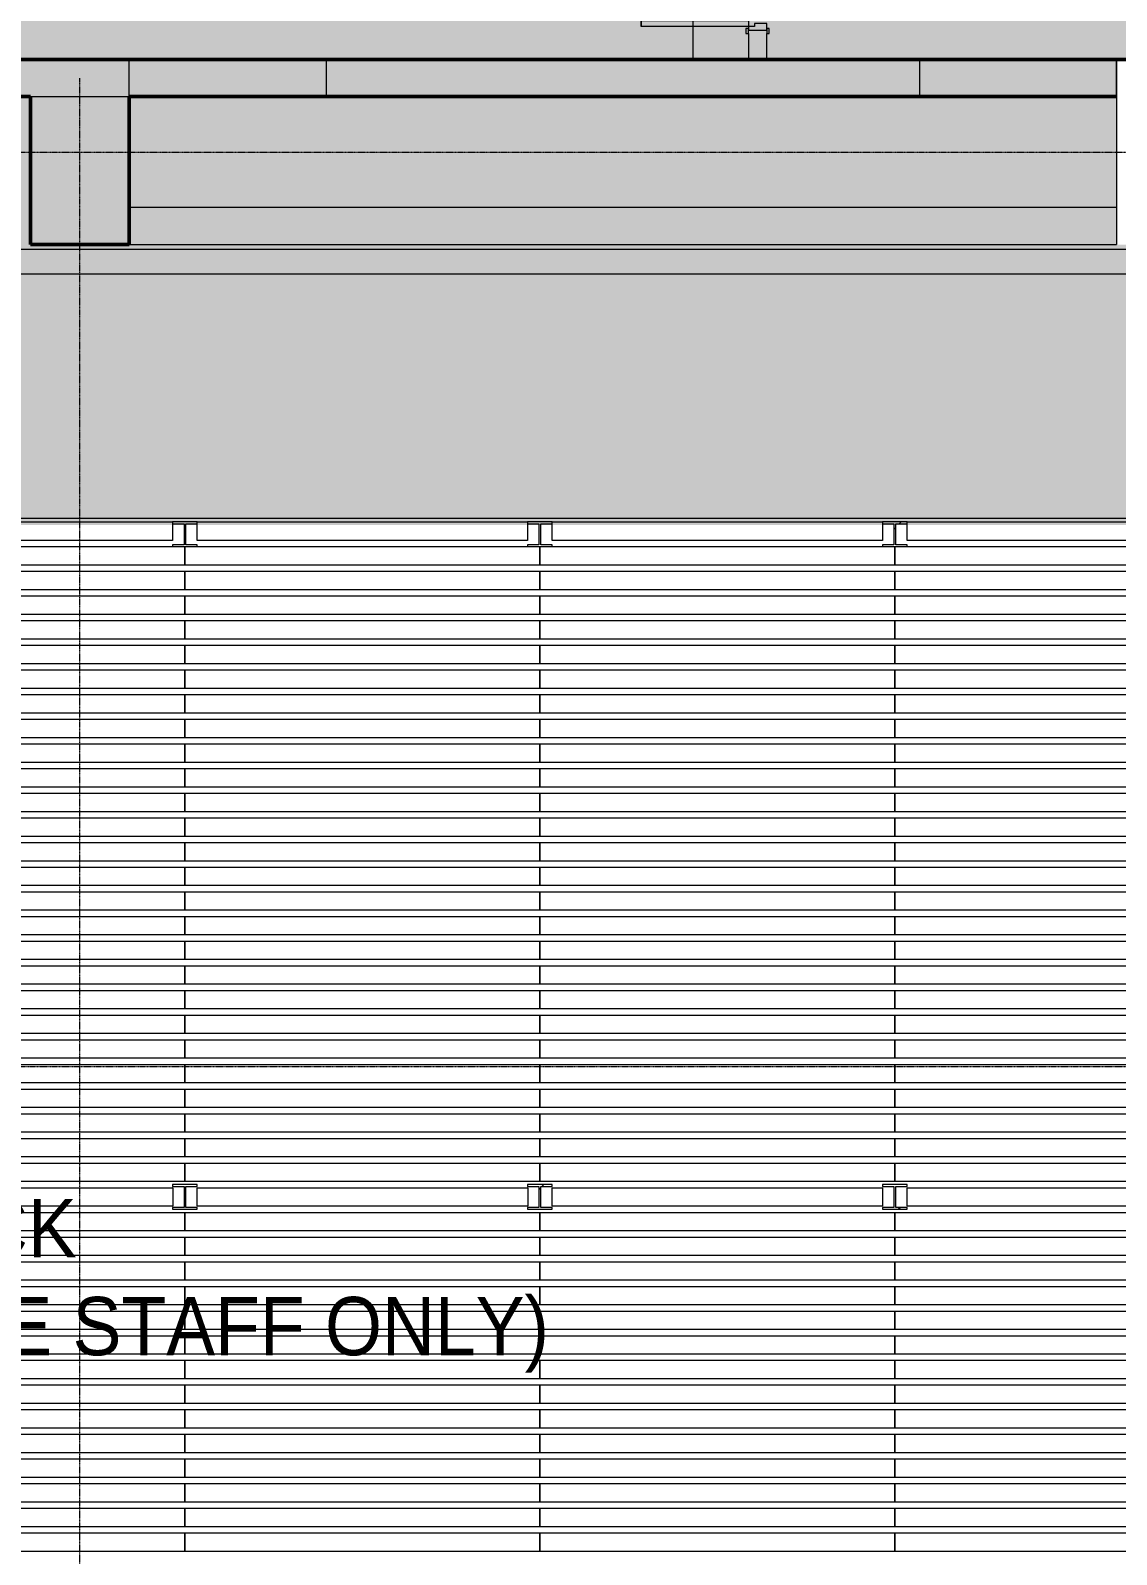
# Model space of a CAD drawing. Header units: millimetres. Extents: x 15878 to 679837, y -72324 to 391440.
# Drawn here: x 293370 to 302182, y 19482 to 31844 of the extents above; entities that cross this region are included whole.
import ezdxf

# ---------------------------------------------------------------- set-up
doc = ezdxf.new("R2010")
doc.units = ezdxf.units.MM
doc.linetypes.add('Demolished', pattern=[4.8, 3.2, -1.6])
doc.linetypes.add('Grid Line__1_200_', pattern=[10.5, 6, -1.5, 1.5, -1.5])
for name, color, linetype, lineweight in [('A-DETL', 90, 'Continuous', 5), ('A-DETL-GENF', 92, 'Continuous', 5), ('A-DOOR', 31, 'Continuous', 5), ('A-DOOR-FRAM', 31, 'Continuous', 5), ('A-FLOR', 192, 'Continuous', 5), ('A-WALL', 113, 'Continuous', 5), ('A-WALL-PATT', 111, 'Continuous', 18), ('G-ANNO-TEXT', 231, 'Continuous', 5), ('Q-SPCQ', 91, 'Continuous', 5), ('S-COLS', 52, 'Continuous', 5), ('S-GRID', 1, 'Continuous', 5)]:
    doc.layers.add(name, color=color, linetype=linetype, lineweight=lineweight)
doc.styles.add('Swis721 BT', font='swiss.ttf', dxfattribs={"width": 0.9, "height": 473.035439})
pattern_1 = [(45, (235455.2, 0), (-1237.437, 1237.437), []), (45, (235455.2, 1875), (-1237.437, 1237.437), [])]

# ---------------------------------------------------------------- blocks, each defined once
blk = doc.blocks.new('DLN_Grid Gallery Deck - DLN_Grid Gallery Deck-V874-2_F')
at = {"layer": 'Q-SPCQ'}
for p, q in [((0, -75), (0, 75)), ((100, 75), (2780, 75)), ((2880, 75), (2880, -75)), ((2880, -75), (0, -75))]:
    blk.add_line(p, q, dxfattribs=at)
blk = doc.blocks.new('DLN_Grid Gallery Deck - DLN_Grid Gallery Deck-V869-2_F')
at = {"layer": 'Q-SPCQ'}
for p, q in [((0, -75), (0, 75)), ((0, 75), (2880, 75)), ((2880, 75), (2880, -75)), ((2880, -75), (0, -75))]:
    blk.add_line(p, q, dxfattribs=at)
blk = doc.blocks.new('DLN_Grid Gallery Deck - DLN_Grid Gallery Deck-3642485-2_F')
at = {"layer": 'Q-SPCQ'}
for p, q in [((0, -75), (0, 75)), ((0, 75), (2681, 75)), ((2681, 75), (2681, -75)), ((2681, -75), (0, -75))]:
    blk.add_line(p, q, dxfattribs=at)
blk = doc.blocks.new('DLN_Grid Gallery Deck - DLN_Grid Gallery Deck-V870-2_F')
at = {"layer": 'Q-SPCQ'}
for p, q in [((0, -75), (0, 75)), ((100, 75), (2780, 75)), ((2880, 75), (2880, -75)), ((2880, -75), (0, -75))]:
    blk.add_line(p, q, dxfattribs=at)
blk = doc.blocks.new('DLN_Grid Gallery Deck - DLN_Grid Gallery Deck-3373941-2_F')
at = {"layer": 'Q-SPCQ'}
for p, q in [((0, -75), (0, 75)), ((0, 75), (2681, 75)), ((2681, 75), (2681, -75)), ((2681, -75), (0, -75))]:
    blk.add_line(p, q, dxfattribs=at)
blk = doc.blocks.new('DLN_Grid Gallery Deck - DLN_Grid Gallery Deck-3373831-2_F')
at = {"layer": 'Q-SPCQ'}
for p, q in [((0, -75), (0, 75)), ((0, 75), (2681, 75)), ((2681, 75), (2681, -75)), ((2681, -75), (0, -75))]:
    blk.add_line(p, q, dxfattribs=at)
blk = doc.blocks.new('DLN_Grid Gallery Deck - DLN_Grid Gallery Deck-3373783-2_F')
at = {"layer": 'Q-SPCQ'}
for p, q in [((0, -75), (0, 75)), ((0, 75), (2680, 75)), ((2680, 75), (2680, -75)), ((2680, -75), (0, -75))]:
    blk.add_line(p, q, dxfattribs=at)
blk = doc.blocks.new('DLN_Grid Gallery Deck - DLN_Grid Gallery Deck-V880-2_F')
at = {"layer": 'Q-SPCQ'}
for p, q in [((0, 75), (2680, 75)), ((0, 50), (0, 60)), ((0, -75), (0, 50)), ((2680, 60), (2680, 50)), ((2680, 50), (2680, -75)), ((2680, -75), (0, -75))]:
    blk.add_line(p, q, dxfattribs=at)
blk = doc.blocks.new('DLN_Grid Gallery Deck - DLN_Grid Gallery Deck-V878-2_F')
at = {"layer": 'Q-SPCQ'}
for p, q in [((0, 75), (2680, 75)), ((0, 50), (0, 60)), ((0, -75), (0, 50)), ((2680, 60), (2680, 50)), ((2680, 50), (2680, -75)), ((2680, -75), (0, -75))]:
    blk.add_line(p, q, dxfattribs=at)
blk = doc.blocks.new('DLN-Double Door__X04_ - _M34_ 1800 x 2000 _WH_-17144396-2_F')
at = {"layer": 'A-DOOR', "color": 254}
for p, q in [((-820, -75), (-870, -75)), ((-870, -75), (-870, -945)), ((-820, -945), (-820, -75)), ((820, -75), (870, -75)), ((820, -945), (820, -75)), ((870, -75), (870, -945)), ((-870, -945), (-820, -945)), ((870, -945), (820, -945))]:
    blk.add_line(p, q, dxfattribs=at)
for centre, start, end in [((-870, -75), 270, 0.5), ((870, -75), 179.5, 270)]:
    blk.add_arc(centre, 870, start, end, dxfattribs=at)
at = {"layer": 'A-DOOR-FRAM', "color": 254}
for p, q in [((-885, 95), (-925, 95)), ((-925, 95), (-925, 75)), ((-925, 75), (-885, 75)), ((-845, 75), (-900, 75)), ((-900, 75), (-900, -75)), ((-885, 75), (-885, 95)), ((-845, -25), (-845, 75)), ((845, 75), (845, -25)), ((900, 75), (845, 75)), ((925, 95), (885, 95)), ((885, 95), (885, 75)), ((885, 75), (925, 75)), ((900, -75), (900, 75)), ((925, 75), (925, 95)), ((-885, -75), (-925, -75)), ((-925, -75), (-925, -95)), ((-925, -95), (-885, -95)), ((-900, -75), (-870, -75)), ((-885, -95), (-885, -75)), ((-870, -75), (-870, -25)), ((-870, -25), (-845, -25)), ((845, -25), (870, -25)), ((870, -25), (870, -75)), ((870, -75), (900, -75)), ((925, -75), (885, -75)), ((885, -75), (885, -95)), ((885, -95), (925, -95)), ((925, -95), (925, -75))]:
    blk.add_line(p, q, dxfattribs=at)
blk = doc.blocks.new('DLN_Grid Gallery Deck - DLN_Grid Gallery Deck-V893-2_F')
at = {"layer": 'Q-SPCQ', "color": 253}
for p, q in [((0, -75), (0, 75)), ((0, 75), (2880, 75)), ((2880, 75), (2880, -75)), ((2880, -75), (0, -75))]:
    blk.add_line(p, q, dxfattribs=at)

msp = doc.modelspace()

# ---------------------------------------------------------------- hatches: boundary and pattern name
at = {"layer": 'A-DETL-GENF', "transparency": 33554585}
msp.add_hatch(color=151, dxfattribs=at).paths.add_polyline_path([(312144.5, 7857.5), (313794.5, 7857.5), (313794.5, 21079.2), (318794.5, 21079.2), (318794.5, 31757.5), (318294.5, 31757.5), (318294.5, 34107.5), (299194.5, 34107.5), (299194.5, 38077.5), (296794.5, 38077.5), (296794.5, 33957.5), (284244.5, 33957.5), (284244.5, 31607.5), (312144.5, 31607.5), (312144.5, 28132.5), (310944.5, 28132.5), (310944.5, 25782.5), (312144.5, 25782.5), (312144.5, 9065.7)], flags=0)
h = msp.add_hatch(color=253, dxfattribs=at)
h.paths.add_polyline_path([(284557, 8157.5), (284557, 9357.5), (285357, 9357.5), (285357, 8157.5), (293369.5, 8157.5), (293369.5, 9357.5), (294169.5, 9357.5), (294169.5, 8157.5), (302182, 8157.5), (302182, 9357.5), (302982, 9357.5), (302982, 8157.5), (310644.5, 8157.5), (310644.5, 9357.5), (311844.5, 9357.5), (311844.5, 15624.2), (310644.5, 15624.2), (310644.5, 16424.2), (311844.5, 16424.2), (311844.5, 23040.8), (310644.5, 23040.8), (310644.5, 23840.8), (311844.5, 23840.8), (311844.5, 25482.5), (310644.5, 25482.5), (310644.5, 28432.5), (311844.5, 28432.5), (311844.5, 30107.5), (310644.5, 30107.5), (310644.5, 31307.5), (302982, 31307.5), (302982, 30107.5), (302182, 30107.5), (302182, 31307.5), (294169.5, 31307.5), (294169.5, 30107.5), (293369.5, 30107.5), (293369.5, 31307.5), (285357, 31307.5), (285357, 30107.5), (284557, 30107.5), (284557, 31307.5), (280194.5, 31307.5), (280194.5, 30107.5), (277194.5, 30107.5), (277194.5, 31307.5), (276894.5, 31307.5), (276894.5, 30107.5), (275694.5, 30107.5), (275694.5, 23840.8), (276894.5, 23840.8), (276894.5, 23040.8), (275694.5, 23040.8), (275694.5, 16424.2), (276894.5, 16424.2), (276894.5, 15624.2), (275694.5, 15624.2), (275694.5, 11307.5), (276894.5, 11307.5), (276894.5, 8157.5), (283505.3, 8157.5)], flags=0)
h.paths.add_polyline_path([(288918.6, 11577.5), (277134.7, 11577.5), (277134.7, 27832.5), (308269.5, 27832.5), (308269.5, 11577.5), (291625.2, 11577.5)], flags=0)
at = {"layer": 'A-WALL-PATT', "lineweight": 5, "transparency": 33554432}
h = msp.add_hatch(color=253, dxfattribs=at)
h.paths.add_polyline_path([(299344.5, 31607.5), (299344.5, 31845), (299194.5, 31845), (299194.5, 31607.5), (299244.5, 31607.5)], flags=0)
h.paths.add_polyline_path([(299194.5, 33645), (299344.5, 33645), (299344.5, 34182.5), (299194.5, 34182.5), (299194.5, 33670)], flags=0)
at = {"layer": 'A-WALL-PATT', "lineweight": 5}
msp.add_hatch(color=253, dxfattribs=at).paths.add_polyline_path([(291769.5, 31307.5), (295769.5, 31307.5), (295769.5, 31607.5), (291769.5, 31607.5)], flags=0)
at = {"layer": 'A-WALL-PATT', "lineweight": 5, "transparency": 33554432}
msp.add_hatch(color=253, dxfattribs=at).paths.add_polyline_path([(300582, 31307.5), (300582, 31607.5), (295769.5, 31607.5), (295769.5, 31307.5), (299745.1, 31307.5)], flags=0)
at = {"layer": 'A-WALL-PATT', "lineweight": 5}
h = msp.add_hatch(color=253, dxfattribs=at)
h.paths.add_polyline_path([(300582, 31307.5), (302182, 31307.5), (302182, 31607.5), (300582, 31607.5)], flags=0)
h.paths.add_polyline_path([(304582, 31307.5), (304582, 31607.5), (302982, 31607.5), (302982, 31307.5)], flags=0)
at = {"layer": 'S-COLS'}
msp.add_hatch(color=53, dxfattribs=at).paths.add_polyline_path([(293369.5, 30107.5), (294169.5, 30107.5), (294169.5, 31607.5), (293369.5, 31607.5), (293369.5, 30236.6)], flags=0)
h = msp.add_hatch(dxfattribs=at)
h.set_pattern_fill('FP_3635', color=253, style=0, pattern_type=2)
h.set_pattern_definition(pattern_1)
h.paths.add_polyline_path([(300375.4, 27832.5), (300390.4, 27832.5), (300390.4, 27842.5), (300482.9, 27842.5), (300482.9, 27857.5), (300282.9, 27857.5), (300282.9, 27842.5), (300375.4, 27842.5)], flags=0)
h = msp.add_hatch(dxfattribs=at)
h.set_pattern_fill('FP_3635', color=253, style=0, pattern_type=2)
h.set_pattern_definition(pattern_1)
h.paths.add_polyline_path([(300282.9, 27657.5), (300482.9, 27657.5), (300482.9, 27672.5), (300390.4, 27672.5), (300390.4, 27832.5), (300375.4, 27832.5), (300375.4, 27672.5), (300282.9, 27672.5)], flags=0)
h = msp.add_hatch(dxfattribs=at)
h.set_pattern_fill('FP_3635', color=253, style=0, pattern_type=2)
h.set_pattern_definition(pattern_1)
h.paths.add_polyline_path([(297402.9, 22282.5), (297602.9, 22282.5), (297602.9, 22297.5), (297510.4, 22297.5), (297510.4, 22467.5), (297602.9, 22467.5), (297602.9, 22482.5), (297402.9, 22482.5), (297402.9, 22467.5), (297495.4, 22467.5), (297495.4, 22297.5), (297402.9, 22297.5)], flags=0)
h = msp.add_hatch(dxfattribs=at)
h.set_pattern_fill('FP_3635', color=253, style=0, pattern_type=2)
h.set_pattern_definition(pattern_1)
h.paths.add_polyline_path([(300482.9, 22282.5), (300482.9, 22297.5), (300390.4, 22297.5), (300390.4, 22467.5), (300482.9, 22467.5), (300482.9, 22482.5), (300282.9, 22482.5), (300282.9, 22467.5), (300375.4, 22467.5), (300375.4, 22297.5), (300282.9, 22297.5), (300282.9, 22282.5)], flags=0)

# ---------------------------------------------------------------- linework, layer by layer
at = {"layer": 'A-DETL', "linetype": 'Demolished', "lineweight": 50}
for p, q in [((284244.5, 31607.5), (312144.5, 31607.5)), ((293369.5, 31307.5), (285357, 31307.5)), ((293369.5, 30107.5), (293369.5, 31307.5)), ((294169.5, 31307.5), (294169.5, 30107.5)), ((302182, 31307.5), (294169.5, 31307.5)), ((294169.5, 30107.5), (293369.5, 30107.5))]:
    msp.add_line(p, q, dxfattribs=at)
at = {"layer": 'A-FLOR'}
for p, q in [((298744.5, 35257.5), (298744.5, 31607.5)), ((299344.5, 31607.5), (299344.5, 31820)), ((302182, 31607.5), (294169.5, 31607.5)), ((302182, 31607.5), (302282, 31607.5)), ((295769.5, 31307.5), (300582, 31307.5)), ((302182, 30407.5), (294169.5, 30407.5)), ((303022, 30067.5), (283919.5, 30067.5)), ((294169.5, 30107.5), (302182, 30107.5)), ((303222, 29867.5), (283919.5, 29867.5)), ((277136.1, 27887.5), (308269.5, 27887.5))]:
    msp.add_line(p, q, dxfattribs=at)
at = {"layer": 'A-FLOR', "color": 254}
for p, q in [((299194.5, 31607.5), (284094.5, 31607.5)), ((312144.5, 31607.5), (302182, 31607.5))]:
    msp.add_line(p, q, dxfattribs=at)
at = {"layer": 'A-WALL', "color": 254}
for p, q in [((299194.5, 31820), (299194.5, 31607.5)), ((299344.5, 31607.5), (299344.5, 31607.5))]:
    msp.add_line(p, q, dxfattribs=at)
at = {"layer": 'A-WALL', "color": 9, "lineweight": 20}
for p, q in [((295769.5, 31607.5), (291769.5, 31607.5)), ((302182, 31607.5), (300582, 31607.5)), ((291769.5, 31307.5), (295769.5, 31307.5)), ((300582, 31307.5), (302182, 31307.5))]:
    msp.add_line(p, q, dxfattribs=at)
at = {"layer": 'A-WALL', "color": 253}
for p, q in [((295769.5, 31607.5), (295769.5, 31307.5)), ((300582, 31607.5), (299194.5, 31607.5)), ((300582, 31607.5), (300582, 31307.5)), ((302182, 31307.5), (302182, 31607.5)), ((295769.5, 31307.5), (300582, 31307.5)), ((303222, 30067.5), (283934.5, 30067.5))]:
    msp.add_line(p, q, dxfattribs=at)
at = {"layer": 'S-COLS', "color": 9, "lineweight": 20}
for p, q in [((294169.5, 31607.5), (293369.5, 31607.5)), ((294169.5, 31307.5), (294169.5, 31607.5)), ((302982, 31607.5), (302182, 31607.5)), ((294169.5, 30107.5), (294169.5, 31307.5)), ((302182, 31307.5), (302182, 30107.5)), ((293369.5, 30107.5), (294169.5, 30107.5)), ((294722.9, 27857.5), (294522.9, 27857.5)), ((294522.9, 27857.5), (294522.9, 27842.5)), ((294522.9, 27842.5), (294615.4, 27842.5)), ((294615.4, 27842.5), (294615.4, 27832.5)), ((294615.4, 27832.5), (294615.4, 27672.5)), ((294630.4, 27832.5), (294630.4, 27842.5)), ((294630.4, 27842.5), (294722.9, 27842.5)), ((294630.4, 27672.5), (294630.4, 27832.5)), ((294722.9, 27842.5), (294722.9, 27857.5)), ((297602.9, 27857.5), (297402.9, 27857.5)), ((297402.9, 27857.5), (297402.9, 27842.5)), ((297402.9, 27842.5), (297495.4, 27842.5)), ((297495.4, 27842.5), (297495.4, 27832.5)), ((297495.4, 27832.5), (297495.4, 27672.5)), ((297510.4, 27832.5), (297510.4, 27842.5)), ((297510.4, 27842.5), (297602.9, 27842.5)), ((297510.4, 27672.5), (297510.4, 27832.5)), ((297602.9, 27842.5), (297602.9, 27857.5)), ((300482.9, 27857.5), (300282.9, 27857.5)), ((300282.9, 27857.5), (300282.9, 27842.5)), ((300282.9, 27842.5), (300375.4, 27842.5)), ((300375.4, 27842.5), (300375.4, 27832.5)), ((300375.4, 27832.5), (300375.4, 27672.5)), ((300390.4, 27832.5), (300390.4, 27842.5)), ((300390.4, 27842.5), (300482.9, 27842.5)), ((300390.4, 27672.5), (300390.4, 27832.5)), ((300482.9, 27842.5), (300482.9, 27857.5)), ((294522.9, 27672.5), (294522.9, 27657.5)), ((294615.4, 27672.5), (294522.9, 27672.5)), ((294522.9, 27657.5), (294722.9, 27657.5)), ((294722.9, 27672.5), (294630.4, 27672.5)), ((294722.9, 27657.5), (294722.9, 27672.5)), ((297402.9, 27672.5), (297402.9, 27657.5)), ((297495.4, 27672.5), (297402.9, 27672.5)), ((297402.9, 27657.5), (297602.9, 27657.5)), ((297602.9, 27672.5), (297510.4, 27672.5)), ((297602.9, 27657.5), (297602.9, 27672.5)), ((300282.9, 27672.5), (300282.9, 27657.5)), ((300375.4, 27672.5), (300282.9, 27672.5)), ((300282.9, 27657.5), (300482.9, 27657.5)), ((300482.9, 27672.5), (300390.4, 27672.5)), ((300482.9, 27657.5), (300482.9, 27672.5)), ((294722.9, 22482.5), (294522.9, 22482.5)), ((294522.9, 22482.5), (294522.9, 22467.5)), ((294522.9, 22467.5), (294615.4, 22467.5)), ((294615.4, 22467.5), (294615.4, 22297.5)), ((294630.4, 22297.5), (294630.4, 22467.5)), ((294630.4, 22467.5), (294722.9, 22467.5)), ((294722.9, 22467.5), (294722.9, 22482.5)), ((297602.9, 22482.5), (297402.9, 22482.5)), ((297402.9, 22482.5), (297402.9, 22467.5)), ((297402.9, 22467.5), (297495.4, 22467.5)), ((297495.4, 22467.5), (297495.4, 22297.5)), ((297510.4, 22297.5), (297510.4, 22467.5)), ((297510.4, 22467.5), (297602.9, 22467.5)), ((297602.9, 22467.5), (297602.9, 22482.5)), ((300482.9, 22482.5), (300282.9, 22482.5)), ((300282.9, 22482.5), (300282.9, 22467.5)), ((300282.9, 22467.5), (300375.4, 22467.5)), ((300375.4, 22467.5), (300375.4, 22297.5)), ((300390.4, 22297.5), (300390.4, 22467.5)), ((300390.4, 22467.5), (300482.9, 22467.5)), ((300482.9, 22467.5), (300482.9, 22482.5)), ((294522.9, 22297.5), (294522.9, 22282.5)), ((294615.4, 22297.5), (294522.9, 22297.5)), ((294522.9, 22282.5), (294722.9, 22282.5)), ((294722.9, 22297.5), (294630.4, 22297.5)), ((294722.9, 22282.5), (294722.9, 22297.5)), ((297402.9, 22297.5), (297402.9, 22282.5)), ((297495.4, 22297.5), (297402.9, 22297.5)), ((297402.9, 22282.5), (297602.9, 22282.5)), ((297602.9, 22297.5), (297510.4, 22297.5)), ((297602.9, 22282.5), (297602.9, 22297.5)), ((300282.9, 22297.5), (300282.9, 22282.5)), ((300375.4, 22297.5), (300282.9, 22297.5)), ((300282.9, 22282.5), (300482.9, 22282.5)), ((300482.9, 22297.5), (300390.4, 22297.5)), ((300482.9, 22282.5), (300482.9, 22297.5))]:
    msp.add_line(p, q, dxfattribs=at)
at = {"layer": 'S-COLS', "color": 253}
msp.add_line((302182, 31607.5), (302182, 31307.5), dxfattribs=at)
at = {"layer": 'S-GRID', "color": 254, "linetype": 'Grid Line__1_200_'}
for p, q in [((293769.5, 18957.5), (293769.5, 31457.5)), ((258983.7, 30857.5), (317699.8, 30857.5)), ((258983.7, 23440.8), (317699.8, 23440.8))]:
    msp.add_line(p, q, dxfattribs=at)

# ---------------------------------------------------------------- block references
at = {"layer": 'A-DOOR', "color": 254, "rotation": 270}
msp.add_blockref('DLN-Double Door__X04_ - _M34_ 1800 x 2000 _WH_-17144396-2_F', (299269.5, 32745), dxfattribs=at)
at = {"layer": 'Q-SPCQ'}
for name, p in [('DLN_Grid Gallery Deck - DLN_Grid Gallery Deck-V880-2_F', (291842.9, 27782.5)), ('DLN_Grid Gallery Deck - DLN_Grid Gallery Deck-V878-2_F', (294722.9, 27782.5)), ('DLN_Grid Gallery Deck - DLN_Grid Gallery Deck-V878-2_F', (297602.9, 27782.5)), ('DLN_Grid Gallery Deck - DLN_Grid Gallery Deck-V878-2_F', (300482.9, 27782.5)), ('DLN_Grid Gallery Deck - DLN_Grid Gallery Deck-V874-2_F', (291742.9, 27582.5)), ('DLN_Grid Gallery Deck - DLN_Grid Gallery Deck-V870-2_F', (294622.9, 27582.5)), ('DLN_Grid Gallery Deck - DLN_Grid Gallery Deck-V870-2_F', (297502.9, 27582.5)), ('DLN_Grid Gallery Deck - DLN_Grid Gallery Deck-V870-2_F', (300382.9, 27582.5)), ('DLN_Grid Gallery Deck - DLN_Grid Gallery Deck-V869-2_F', (291742.9, 27382.5)), ('DLN_Grid Gallery Deck - DLN_Grid Gallery Deck-V869-2_F', (294622.9, 27382.5)), ('DLN_Grid Gallery Deck - DLN_Grid Gallery Deck-V869-2_F', (297502.9, 27382.5)), ('DLN_Grid Gallery Deck - DLN_Grid Gallery Deck-V869-2_F', (300382.9, 27382.5)), ('DLN_Grid Gallery Deck - DLN_Grid Gallery Deck-V869-2_F', (291742.9, 27182.5)), ('DLN_Grid Gallery Deck - DLN_Grid Gallery Deck-V869-2_F', (294622.9, 27182.5)), ('DLN_Grid Gallery Deck - DLN_Grid Gallery Deck-V869-2_F', (297502.9, 27182.5)), ('DLN_Grid Gallery Deck - DLN_Grid Gallery Deck-V869-2_F', (300382.9, 27182.5)), ('DLN_Grid Gallery Deck - DLN_Grid Gallery Deck-V869-2_F', (291742.9, 26982.5)), ('DLN_Grid Gallery Deck - DLN_Grid Gallery Deck-V869-2_F', (294622.9, 26982.5)), ('DLN_Grid Gallery Deck - DLN_Grid Gallery Deck-V869-2_F', (297502.9, 26982.5)), ('DLN_Grid Gallery Deck - DLN_Grid Gallery Deck-V869-2_F', (300382.9, 26982.5)), ('DLN_Grid Gallery Deck - DLN_Grid Gallery Deck-V869-2_F', (291742.9, 26782.5)), ('DLN_Grid Gallery Deck - DLN_Grid Gallery Deck-V869-2_F', (294622.9, 26782.5)), ('DLN_Grid Gallery Deck - DLN_Grid Gallery Deck-V869-2_F', (297502.9, 26782.5)), ('DLN_Grid Gallery Deck - DLN_Grid Gallery Deck-V869-2_F', (300382.9, 26782.5)), ('DLN_Grid Gallery Deck - DLN_Grid Gallery Deck-V869-2_F', (291742.9, 26582.5)), ('DLN_Grid Gallery Deck - DLN_Grid Gallery Deck-V869-2_F', (294622.9, 26582.5)), ('DLN_Grid Gallery Deck - DLN_Grid Gallery Deck-V869-2_F', (297502.9, 26582.5)), ('DLN_Grid Gallery Deck - DLN_Grid Gallery Deck-V869-2_F', (300382.9, 26582.5)), ('DLN_Grid Gallery Deck - DLN_Grid Gallery Deck-V869-2_F', (291742.9, 26382.5)), ('DLN_Grid Gallery Deck - DLN_Grid Gallery Deck-V869-2_F', (294622.9, 26382.5)), ('DLN_Grid Gallery Deck - DLN_Grid Gallery Deck-V869-2_F', (297502.9, 26382.5)), ('DLN_Grid Gallery Deck - DLN_Grid Gallery Deck-V869-2_F', (300382.9, 26382.5)), ('DLN_Grid Gallery Deck - DLN_Grid Gallery Deck-V869-2_F', (291742.9, 26182.5)), ('DLN_Grid Gallery Deck - DLN_Grid Gallery Deck-V869-2_F', (294622.9, 26182.5)), ('DLN_Grid Gallery Deck - DLN_Grid Gallery Deck-V869-2_F', (297502.9, 26182.5)), ('DLN_Grid Gallery Deck - DLN_Grid Gallery Deck-V869-2_F', (300382.9, 26182.5)), ('DLN_Grid Gallery Deck - DLN_Grid Gallery Deck-V869-2_F', (291742.9, 25982.5)), ('DLN_Grid Gallery Deck - DLN_Grid Gallery Deck-V869-2_F', (294622.9, 25982.5)), ('DLN_Grid Gallery Deck - DLN_Grid Gallery Deck-V869-2_F', (297502.9, 25982.5)), ('DLN_Grid Gallery Deck - DLN_Grid Gallery Deck-V869-2_F', (300382.9, 25982.5)), ('DLN_Grid Gallery Deck - DLN_Grid Gallery Deck-V869-2_F', (291742.9, 25782.5)), ('DLN_Grid Gallery Deck - DLN_Grid Gallery Deck-V869-2_F', (294622.9, 25782.5)), ('DLN_Grid Gallery Deck - DLN_Grid Gallery Deck-V869-2_F', (297502.9, 25782.5)), ('DLN_Grid Gallery Deck - DLN_Grid Gallery Deck-V869-2_F', (300382.9, 25782.5)), ('DLN_Grid Gallery Deck - DLN_Grid Gallery Deck-V869-2_F', (291742.9, 25582.5)), ('DLN_Grid Gallery Deck - DLN_Grid Gallery Deck-V869-2_F', (294622.9, 25582.5)), ('DLN_Grid Gallery Deck - DLN_Grid Gallery Deck-V869-2_F', (297502.9, 25582.5)), ('DLN_Grid Gallery Deck - DLN_Grid Gallery Deck-V869-2_F', (300382.9, 25582.5)), ('DLN_Grid Gallery Deck - DLN_Grid Gallery Deck-V869-2_F', (291742.9, 25382.5)), ('DLN_Grid Gallery Deck - DLN_Grid Gallery Deck-V869-2_F', (294622.9, 25382.5)), ('DLN_Grid Gallery Deck - DLN_Grid Gallery Deck-V869-2_F', (297502.9, 25382.5)), ('DLN_Grid Gallery Deck - DLN_Grid Gallery Deck-V869-2_F', (300382.9, 25382.5)), ('DLN_Grid Gallery Deck - DLN_Grid Gallery Deck-V869-2_F', (291742.9, 25182.5)), ('DLN_Grid Gallery Deck - DLN_Grid Gallery Deck-V869-2_F', (294622.9, 25182.5)), ('DLN_Grid Gallery Deck - DLN_Grid Gallery Deck-V869-2_F', (297502.9, 25182.5)), ('DLN_Grid Gallery Deck - DLN_Grid Gallery Deck-V869-2_F', (300382.9, 25182.5)), ('DLN_Grid Gallery Deck - DLN_Grid Gallery Deck-V869-2_F', (291742.9, 24982.5)), ('DLN_Grid Gallery Deck - DLN_Grid Gallery Deck-V869-2_F', (294622.9, 24982.5)), ('DLN_Grid Gallery Deck - DLN_Grid Gallery Deck-V869-2_F', (297502.9, 24982.5)), ('DLN_Grid Gallery Deck - DLN_Grid Gallery Deck-V869-2_F', (300382.9, 24982.5)), ('DLN_Grid Gallery Deck - DLN_Grid Gallery Deck-V869-2_F', (291742.9, 24782.5)), ('DLN_Grid Gallery Deck - DLN_Grid Gallery Deck-V869-2_F', (294622.9, 24782.5)), ('DLN_Grid Gallery Deck - DLN_Grid Gallery Deck-V869-2_F', (297502.9, 24782.5)), ('DLN_Grid Gallery Deck - DLN_Grid Gallery Deck-V869-2_F', (300382.9, 24782.5)), ('DLN_Grid Gallery Deck - DLN_Grid Gallery Deck-V869-2_F', (291742.9, 24582.5)), ('DLN_Grid Gallery Deck - DLN_Grid Gallery Deck-V869-2_F', (294622.9, 24582.5)), ('DLN_Grid Gallery Deck - DLN_Grid Gallery Deck-V869-2_F', (297502.9, 24582.5)), ('DLN_Grid Gallery Deck - DLN_Grid Gallery Deck-V869-2_F', (300382.9, 24582.5)), ('DLN_Grid Gallery Deck - DLN_Grid Gallery Deck-V869-2_F', (291742.9, 24382.5)), ('DLN_Grid Gallery Deck - DLN_Grid Gallery Deck-V869-2_F', (294622.9, 24382.5)), ('DLN_Grid Gallery Deck - DLN_Grid Gallery Deck-V869-2_F', (297502.9, 24382.5)), ('DLN_Grid Gallery Deck - DLN_Grid Gallery Deck-V869-2_F', (300382.9, 24382.5)), ('DLN_Grid Gallery Deck - DLN_Grid Gallery Deck-V869-2_F', (291742.9, 24182.5)), ('DLN_Grid Gallery Deck - DLN_Grid Gallery Deck-V869-2_F', (294622.9, 24182.5)), ('DLN_Grid Gallery Deck - DLN_Grid Gallery Deck-V869-2_F', (297502.9, 24182.5)), ('DLN_Grid Gallery Deck - DLN_Grid Gallery Deck-V869-2_F', (300382.9, 24182.5)), ('DLN_Grid Gallery Deck - DLN_Grid Gallery Deck-V869-2_F', (291742.9, 23982.5)), ('DLN_Grid Gallery Deck - DLN_Grid Gallery Deck-V869-2_F', (294622.9, 23982.5)), ('DLN_Grid Gallery Deck - DLN_Grid Gallery Deck-V869-2_F', (297502.9, 23982.5)), ('DLN_Grid Gallery Deck - DLN_Grid Gallery Deck-V869-2_F', (300382.9, 23982.5)), ('DLN_Grid Gallery Deck - DLN_Grid Gallery Deck-V869-2_F', (291742.9, 23782.5)), ('DLN_Grid Gallery Deck - DLN_Grid Gallery Deck-V869-2_F', (294622.9, 23782.5)), ('DLN_Grid Gallery Deck - DLN_Grid Gallery Deck-V869-2_F', (297502.9, 23782.5)), ('DLN_Grid Gallery Deck - DLN_Grid Gallery Deck-V869-2_F', (300382.9, 23782.5)), ('DLN_Grid Gallery Deck - DLN_Grid Gallery Deck-V869-2_F', (291742.9, 23582.5)), ('DLN_Grid Gallery Deck - DLN_Grid Gallery Deck-V869-2_F', (294622.9, 23582.5)), ('DLN_Grid Gallery Deck - DLN_Grid Gallery Deck-V869-2_F', (297502.9, 23582.5)), ('DLN_Grid Gallery Deck - DLN_Grid Gallery Deck-V869-2_F', (300382.9, 23582.5)), ('DLN_Grid Gallery Deck - DLN_Grid Gallery Deck-V869-2_F', (291742.9, 23382.5)), ('DLN_Grid Gallery Deck - DLN_Grid Gallery Deck-V869-2_F', (294622.9, 23382.5)), ('DLN_Grid Gallery Deck - DLN_Grid Gallery Deck-V869-2_F', (297502.9, 23382.5)), ('DLN_Grid Gallery Deck - DLN_Grid Gallery Deck-V869-2_F', (300382.9, 23382.5)), ('DLN_Grid Gallery Deck - DLN_Grid Gallery Deck-V869-2_F', (291742.9, 23182.5)), ('DLN_Grid Gallery Deck - DLN_Grid Gallery Deck-V869-2_F', (294622.9, 23182.5)), ('DLN_Grid Gallery Deck - DLN_Grid Gallery Deck-V869-2_F', (297502.9, 23182.5)), ('DLN_Grid Gallery Deck - DLN_Grid Gallery Deck-V869-2_F', (300382.9, 23182.5)), ('DLN_Grid Gallery Deck - DLN_Grid Gallery Deck-V869-2_F', (291742.9, 22982.5)), ('DLN_Grid Gallery Deck - DLN_Grid Gallery Deck-V869-2_F', (294622.9, 22982.5)), ('DLN_Grid Gallery Deck - DLN_Grid Gallery Deck-V869-2_F', (297502.9, 22982.5)), ('DLN_Grid Gallery Deck - DLN_Grid Gallery Deck-V869-2_F', (300382.9, 22982.5)), ('DLN_Grid Gallery Deck - DLN_Grid Gallery Deck-V869-2_F', (291742.9, 22782.5)), ('DLN_Grid Gallery Deck - DLN_Grid Gallery Deck-V869-2_F', (294622.9, 22782.5)), ('DLN_Grid Gallery Deck - DLN_Grid Gallery Deck-V869-2_F', (297502.9, 22782.5)), ('DLN_Grid Gallery Deck - DLN_Grid Gallery Deck-V869-2_F', (300382.9, 22782.5)), ('DLN_Grid Gallery Deck - DLN_Grid Gallery Deck-V869-2_F', (291742.9, 22582.5)), ('DLN_Grid Gallery Deck - DLN_Grid Gallery Deck-V869-2_F', (294622.9, 22582.5)), ('DLN_Grid Gallery Deck - DLN_Grid Gallery Deck-V869-2_F', (297502.9, 22582.5)), ('DLN_Grid Gallery Deck - DLN_Grid Gallery Deck-V869-2_F', (300382.9, 22582.5)), ('DLN_Grid Gallery Deck - DLN_Grid Gallery Deck-3642485-2_F', (291842.9, 22382.5)), ('DLN_Grid Gallery Deck - DLN_Grid Gallery Deck-3373941-2_F', (294722.9, 22382.5)), ('DLN_Grid Gallery Deck - DLN_Grid Gallery Deck-3373831-2_F', (297602.9, 22382.5)), ('DLN_Grid Gallery Deck - DLN_Grid Gallery Deck-3373783-2_F', (300482.9, 22382.5)), ('DLN_Grid Gallery Deck - DLN_Grid Gallery Deck-V869-2_F', (291742.9, 22182.5)), ('DLN_Grid Gallery Deck - DLN_Grid Gallery Deck-V869-2_F', (294622.9, 22182.5)), ('DLN_Grid Gallery Deck - DLN_Grid Gallery Deck-V869-2_F', (297502.9, 22182.5)), ('DLN_Grid Gallery Deck - DLN_Grid Gallery Deck-V869-2_F', (300382.9, 22182.5)), ('DLN_Grid Gallery Deck - DLN_Grid Gallery Deck-V869-2_F', (291742.9, 21982.5)), ('DLN_Grid Gallery Deck - DLN_Grid Gallery Deck-V869-2_F', (294622.9, 21982.5)), ('DLN_Grid Gallery Deck - DLN_Grid Gallery Deck-V869-2_F', (300382.9, 21982.5)), ('DLN_Grid Gallery Deck - DLN_Grid Gallery Deck-V869-2_F', (291742.9, 21782.5)), ('DLN_Grid Gallery Deck - DLN_Grid Gallery Deck-V869-2_F', (297502.9, 21782.5)), ('DLN_Grid Gallery Deck - DLN_Grid Gallery Deck-V869-2_F', (300382.9, 21782.5)), ('DLN_Grid Gallery Deck - DLN_Grid Gallery Deck-V869-2_F', (291742.9, 21582.5)), ('DLN_Grid Gallery Deck - DLN_Grid Gallery Deck-V869-2_F', (294622.9, 21582.5)), ('DLN_Grid Gallery Deck - DLN_Grid Gallery Deck-V869-2_F', (297502.9, 21582.5)), ('DLN_Grid Gallery Deck - DLN_Grid Gallery Deck-V869-2_F', (300382.9, 21582.5)), ('DLN_Grid Gallery Deck - DLN_Grid Gallery Deck-V869-2_F', (291742.9, 21382.5)), ('DLN_Grid Gallery Deck - DLN_Grid Gallery Deck-V869-2_F', (294622.9, 21382.5)), ('DLN_Grid Gallery Deck - DLN_Grid Gallery Deck-V869-2_F', (297502.9, 21382.5)), ('DLN_Grid Gallery Deck - DLN_Grid Gallery Deck-V869-2_F', (300382.9, 21382.5)), ('DLN_Grid Gallery Deck - DLN_Grid Gallery Deck-V869-2_F', (291742.9, 21182.5)), ('DLN_Grid Gallery Deck - DLN_Grid Gallery Deck-V869-2_F', (294622.9, 21182.5)), ('DLN_Grid Gallery Deck - DLN_Grid Gallery Deck-V869-2_F', (297502.9, 21182.5)), ('DLN_Grid Gallery Deck - DLN_Grid Gallery Deck-V869-2_F', (300382.9, 21182.5)), ('DLN_Grid Gallery Deck - DLN_Grid Gallery Deck-V869-2_F', (291742.9, 20982.5)), ('DLN_Grid Gallery Deck - DLN_Grid Gallery Deck-V869-2_F', (294622.9, 20982.5)), ('DLN_Grid Gallery Deck - DLN_Grid Gallery Deck-V869-2_F', (297502.9, 20982.5)), ('DLN_Grid Gallery Deck - DLN_Grid Gallery Deck-V869-2_F', (300382.9, 20982.5)), ('DLN_Grid Gallery Deck - DLN_Grid Gallery Deck-V869-2_F', (291742.9, 20782.5)), ('DLN_Grid Gallery Deck - DLN_Grid Gallery Deck-V869-2_F', (297502.9, 20782.5)), ('DLN_Grid Gallery Deck - DLN_Grid Gallery Deck-V869-2_F', (300382.9, 20782.5)), ('DLN_Grid Gallery Deck - DLN_Grid Gallery Deck-V869-2_F', (291742.9, 20582.5)), ('DLN_Grid Gallery Deck - DLN_Grid Gallery Deck-V869-2_F', (294622.9, 20582.5)), ('DLN_Grid Gallery Deck - DLN_Grid Gallery Deck-V869-2_F', (297502.9, 20582.5)), ('DLN_Grid Gallery Deck - DLN_Grid Gallery Deck-V869-2_F', (300382.9, 20582.5)), ('DLN_Grid Gallery Deck - DLN_Grid Gallery Deck-V869-2_F', (291742.9, 20382.5)), ('DLN_Grid Gallery Deck - DLN_Grid Gallery Deck-V869-2_F', (294622.9, 20382.5)), ('DLN_Grid Gallery Deck - DLN_Grid Gallery Deck-V869-2_F', (297502.9, 20382.5)), ('DLN_Grid Gallery Deck - DLN_Grid Gallery Deck-V869-2_F', (300382.9, 20382.5)), ('DLN_Grid Gallery Deck - DLN_Grid Gallery Deck-V869-2_F', (291742.9, 20182.5)), ('DLN_Grid Gallery Deck - DLN_Grid Gallery Deck-V869-2_F', (294622.9, 20182.5)), ('DLN_Grid Gallery Deck - DLN_Grid Gallery Deck-V869-2_F', (297502.9, 20182.5)), ('DLN_Grid Gallery Deck - DLN_Grid Gallery Deck-V869-2_F', (300382.9, 20182.5)), ('DLN_Grid Gallery Deck - DLN_Grid Gallery Deck-V869-2_F', (291742.9, 19982.5)), ('DLN_Grid Gallery Deck - DLN_Grid Gallery Deck-V869-2_F', (294622.9, 19982.5)), ('DLN_Grid Gallery Deck - DLN_Grid Gallery Deck-V869-2_F', (297502.9, 19982.5)), ('DLN_Grid Gallery Deck - DLN_Grid Gallery Deck-V869-2_F', (300382.9, 19982.5)), ('DLN_Grid Gallery Deck - DLN_Grid Gallery Deck-V869-2_F', (291742.9, 19782.5)), ('DLN_Grid Gallery Deck - DLN_Grid Gallery Deck-V869-2_F', (294622.9, 19782.5)), ('DLN_Grid Gallery Deck - DLN_Grid Gallery Deck-V869-2_F', (297502.9, 19782.5)), ('DLN_Grid Gallery Deck - DLN_Grid Gallery Deck-V869-2_F', (300382.9, 19782.5)), ('DLN_Grid Gallery Deck - DLN_Grid Gallery Deck-V869-2_F', (291742.9, 19582.5)), ('DLN_Grid Gallery Deck - DLN_Grid Gallery Deck-V869-2_F', (294622.9, 19582.5)), ('DLN_Grid Gallery Deck - DLN_Grid Gallery Deck-V869-2_F', (297502.9, 19582.5)), ('DLN_Grid Gallery Deck - DLN_Grid Gallery Deck-V869-2_F', (300382.9, 19582.5))]:
    msp.add_blockref(name, p, dxfattribs=at)
at = {"layer": 'Q-SPCQ', "color": 253}
for p in [(297502.9, 21982.5), (294622.9, 21782.5), (294622.9, 20782.5)]:
    msp.add_blockref('DLN_Grid Gallery Deck - DLN_Grid Gallery Deck-V893-2_F', p, dxfattribs=at)

# ---------------------------------------------------------------- texts
at = {"layer": 'G-ANNO-TEXT', "color": 7, "insert": (287599.3, 22365.6), "char_height": 473.035, "width": 11616, "attachment_point": 1, "line_spacing_factor": 1.00667, "style": 'Swis721 BT'}
msp.add_mtext('MAINTENANCE DECK\\P(FOR MAINTENANCE STAFF ONLY)', dxfattribs=at)

doc.saveas('drawing.dxf')
